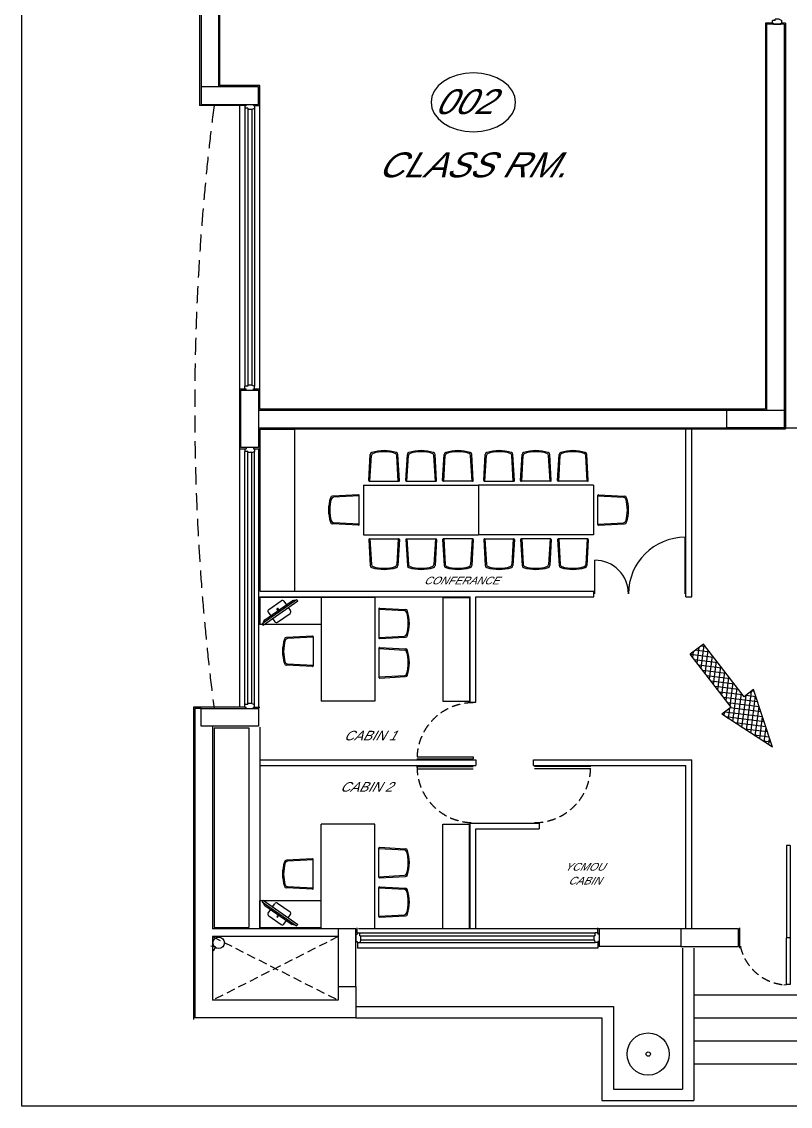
# Model space of a CAD drawing. Extents: x 681461 to 804584, y -183990 to -115925.
# Drawn here: x 681461 to 691483, y -183990 to -169848 of the extents above; entities that cross this region are included whole.
import ezdxf
from ezdxf.enums import TextEntityAlignment as Align

# ---------------------------------------------------------------- set-up
doc = ezdxf.new("R2010")
doc.units = 0
doc.header["$LTSCALE"] = 900
doc.linetypes.add('HIDDEN', pattern=[0.375, 0.25, -0.125])
doc.linetypes.add('HIDDEN2', pattern=[0.1875, 0.125, -0.0625])
doc.layers.get('0').update_dxf_attribs({"color": 1, "linetype": 'CONTINUOUS'})
for name, color, linetype in [('1', 7, 'CONTINUOUS'), ('2', 7, 'CONTINUOUS'), ('COL', 6, 'CONTINUOUS'), ('DIM', 5, 'CONTINUOUS'), ('DOOR', 163, 'CONTINUOUS'), ('PLA', 9, 'CONTINUOUS'), ('TEXT', 2, 'CONTINUOUS'), ('WALL', 1, 'CONTINUOUS'), ('WIN', 4, 'CONTINUOUS')]:
    doc.layers.add(name, color=color, linetype=linetype)
doc.styles.add('ROMANS', font='arial.ttf')

# ---------------------------------------------------------------- blocks, each defined once
blk = doc.blocks.new('REDFRAME')
at = {"layer": '1', "linetype": 'BYBLOCK'}
for p, q in [((-95, 0), (-95, -15)), ((-95, 0), (0, 0)), ((0, 0), (0, -15)), ((-110, -15), (-110, -50)), ((-110, -15), (-95, -15)), ((-110, -15), (-110, -50)), ((-72, -50), (-110, -50)), ((-72, -50), (-72, -65)), ((-22, -65), (-72, -65)), ((-22, -65), (15, -50)), ((0, -15), (15, -15)), ((15, -15), (15, -50))]:
    blk.add_line(p, q, dxfattribs=at)
blk = doc.blocks.new('*X75')
at = {"layer": 'DOOR', "color": 3, "linetype": 'CONTINUOUS'}
for p, q in [((690430, -178067), (690245, -178044)), ((690267, -178209), (690293, -178007)), ((690376, -177997), (690315, -177989)), ((690321, -178279), (690360, -177976)), ((690375, -178349), (690414, -178046)), ((690484, -178137), (690181, -178098)), ((690213, -178139), (690223, -178061)), ((690538, -178207), (690235, -178168)), ((690429, -178419), (690468, -178116)), ((690483, -178489), (690522, -178186)), ((690592, -178277), (690289, -178238)), ((690646, -178347), (690343, -178308)), ((690537, -178559), (690576, -178256)), ((690591, -178629), (690630, -178326)), ((690700, -178417), (690397, -178378)), ((690754, -178487), (690451, -178448)), ((690645, -178699), (690684, -178396)), ((690699, -178769), (690738, -178466)), ((690808, -178557), (690505, -178518)), ((690862, -178627), (690559, -178588)), ((690736, -178974), (690792, -178536)), ((690794, -179012), (690846, -178606)), ((690911, -179087), (690976, -178580)), ((691013, -178583), (690978, -178578)), ((691057, -178715), (690613, -178658)), ((691078, -178780), (690668, -178728)), ((690852, -179049), (690906, -178634)), ((691035, -178649), (690908, -178632)), ((690969, -179125), (691031, -178638)), ((690620, -178899), (690626, -178850)), ((691122, -178912), (690628, -178849)), ((690678, -178937), (690696, -178796)), ((691100, -178846), (690698, -178795)), ((691027, -179162), (691077, -178775)), ((691143, -178978), (690642, -178913)), ((691165, -179043), (690764, -178992)), ((691085, -179200), (691122, -178913)), ((691187, -179109), (690885, -179071)), ((691209, -179175), (691007, -179149)), ((691143, -179237), (691167, -179050)), ((691230, -179241), (691129, -179228)), ((691202, -179275), (691213, -179188)), ((691252, -179307), (691250, -179306))]:
    blk.add_line(p, q, dxfattribs=at)

msp = doc.modelspace()

# ---------------------------------------------------------------- linework, layer by layer
at = {"color": 1, "linetype": 'CONTINUOUS'}
for p, q in [((684567.966, -175159.847), (684567.966, -177270.135)), ((685017.966, -175159.847), (685017.966, -177270.135)), ((685987.263, -175829.453), (686006.432, -175492.479)), ((686386.061, -175829.453), (686366.892, -175492.479)), ((686470.787, -175829.453), (686489.956, -175492.479)), ((686869.584, -175829.453), (686850.416, -175492.479)), ((686949.871, -175829.453), (686969.04, -175492.479)), ((687348.669, -175829.453), (687329.5, -175492.479)), ((687487.263, -175829.453), (687506.432, -175492.479)), ((687886.061, -175829.453), (687866.892, -175492.479)), ((687966.348, -175829.453), (687985.516, -175492.479)), ((688365.145, -175829.453), (688345.976, -175492.479)), ((688449.871, -175829.453), (688469.04, -175492.479)), ((688848.669, -175829.453), (688829.5, -175492.479)), ((686001.686, -175840.021), (686020.821, -175503.642)), ((686371.638, -175840.021), (686352.503, -175503.642)), ((686485.21, -175840.021), (686504.345, -175503.642)), ((686855.161, -175840.021), (686836.026, -175503.642)), ((686964.294, -175840.021), (686983.429, -175503.642)), ((687334.246, -175840.021), (687315.111, -175503.642)), ((687501.686, -175840.021), (687520.821, -175503.642)), ((687871.638, -175840.021), (687852.503, -175503.642)), ((687980.771, -175840.021), (687999.906, -175503.642)), ((688350.722, -175840.021), (688331.587, -175503.642)), ((688464.294, -175840.021), (688483.429, -175503.642)), ((688834.246, -175840.021), (688815.111, -175503.642)), ((685917.966, -175889.991), (687417.966, -175889.991)), ((685917.966, -175889.991), (685917.966, -176539.991)), ((685997.247, -175840.021), (686371.638, -175840.021)), ((686480.771, -175840.021), (686855.161, -175840.021)), ((687338.685, -175840.021), (686964.294, -175840.021)), ((687417.966, -175889.991), (687417.966, -176539.991)), ((688917.966, -175889.991), (687417.966, -175889.991)), ((687417.966, -175889.991), (687417.966, -176539.991)), ((687497.247, -175840.021), (687871.638, -175840.021)), ((688355.161, -175840.021), (687980.771, -175840.021)), ((688838.685, -175840.021), (688464.294, -175840.021)), ((688917.966, -175889.991), (688917.966, -176539.991)), ((685851.445, -176015.592), (685514.471, -176034.761)), ((685862.013, -176030.015), (685525.634, -176049.15)), ((685862.013, -176404.406), (685862.013, -176025.576)), ((688973.919, -176404.406), (688973.919, -176025.576)), ((688973.919, -176030.015), (689310.298, -176049.15)), ((688984.487, -176015.592), (689321.461, -176034.761)), ((685851.445, -176414.39), (685514.471, -176395.221)), ((685862.013, -176399.967), (685525.634, -176380.832)), ((688973.919, -176399.967), (689310.298, -176380.832)), ((688984.487, -176414.39), (689321.461, -176395.221)), ((685917.966, -176539.991), (687417.966, -176539.991)), ((685987.263, -176600.529), (686006.432, -176937.503)), ((685997.247, -176589.961), (686371.638, -176589.961)), ((686001.686, -176589.961), (686020.821, -176926.34)), ((686371.638, -176589.961), (686352.503, -176926.34)), ((686386.061, -176600.529), (686366.892, -176937.503)), ((686470.787, -176600.529), (686489.956, -176937.503)), ((686480.771, -176589.961), (686855.161, -176589.961)), ((686485.21, -176589.961), (686504.345, -176926.34)), ((686855.161, -176589.961), (686836.026, -176926.34)), ((686869.584, -176600.529), (686850.416, -176937.503)), ((686949.871, -176600.529), (686969.04, -176937.503)), ((687338.685, -176589.961), (686964.294, -176589.961)), ((686964.294, -176589.961), (686983.429, -176926.34)), ((687334.246, -176589.961), (687315.111, -176926.34)), ((687348.669, -176600.529), (687329.5, -176937.503)), ((688917.966, -176539.991), (687417.966, -176539.991)), ((687487.263, -176600.529), (687506.432, -176937.503)), ((687497.247, -176589.961), (687871.638, -176589.961)), ((687501.686, -176589.961), (687520.821, -176926.34)), ((687871.638, -176589.961), (687852.503, -176926.34)), ((687886.061, -176600.529), (687866.892, -176937.503)), ((687966.348, -176600.529), (687985.516, -176937.503)), ((688355.161, -176589.961), (687980.771, -176589.961)), ((687980.771, -176589.961), (687999.906, -176926.34)), ((688350.722, -176589.961), (688331.587, -176926.34)), ((688365.145, -176600.529), (688345.976, -176937.503)), ((688449.871, -176600.529), (688469.04, -176937.503)), ((688838.685, -176589.961), (688464.294, -176589.961)), ((688464.294, -176589.961), (688483.429, -176926.34)), ((688834.246, -176589.961), (688815.111, -176926.34)), ((688848.669, -176600.529), (688829.5, -176937.503)), ((685364.49, -177357.498), (684565.49, -177357.498)), ((684565.49, -177357.498), (684565.49, -177707.498)), ((685364.49, -177357.498), (685364.49, -178707.498)), ((686064.49, -177357.498), (685364.49, -177357.498)), ((686064.49, -177357.498), (686064.49, -178707.498)), ((686951.675, -177357.498), (686951.675, -178707.498)), ((686951.675, -177357.498), (687301.675, -177357.498)), ((687301.675, -177357.498), (687301.675, -178707.498)), ((686117.035, -177503.218), (686117.035, -177882.048)), ((686117.035, -177507.657), (686453.414, -177526.792)), ((686127.603, -177493.234), (686464.577, -177512.403)), ((685364.49, -177707.498), (684565.49, -177707.498)), ((685251.376, -177858.293), (684914.402, -177877.462)), ((685261.944, -177872.716), (684925.565, -177891.851)), ((685261.944, -177868.276), (685261.944, -178247.106)), ((686117.035, -177877.608), (686453.414, -177858.473)), ((686127.603, -177892.032), (686464.577, -177872.863)), ((686117.035, -178017.482), (686117.035, -178396.312)), ((686117.035, -178021.921), (686453.414, -178041.056)), ((686127.603, -178007.498), (686464.577, -178026.667)), ((685251.376, -178257.09), (684914.402, -178237.921)), ((685261.944, -178242.667), (684925.565, -178223.532)), ((686117.035, -178391.873), (686453.414, -178372.738)), ((686127.603, -178406.296), (686464.577, -178387.127)), ((686064.49, -178707.498), (685364.49, -178707.498)), ((686951.675, -178707.498), (687301.675, -178707.498)), ((685364.49, -181661.489), (685364.49, -180311.489)), ((686064.49, -180311.489), (685364.49, -180311.489)), ((686064.49, -181661.489), (686064.49, -180311.489)), ((686951.675, -181661.489), (686951.675, -180311.489)), ((686951.675, -180311.489), (687301.675, -180311.489)), ((687301.675, -181661.489), (687301.675, -180311.489)), ((686117.035, -181001.505), (686117.035, -180622.675)), ((686117.035, -180627.114), (686453.414, -180646.249)), ((686127.603, -180612.691), (686464.577, -180631.86)), ((685251.376, -180761.896), (684914.402, -180781.065)), ((685261.944, -180776.32), (684925.565, -180795.455)), ((685261.944, -181150.71), (685261.944, -180771.88)), ((686117.035, -180997.065), (686453.414, -180977.93)), ((686127.603, -181011.488), (686464.577, -180992.32)), ((685251.376, -181160.694), (684914.402, -181141.525)), ((685261.944, -181146.271), (684925.565, -181127.136)), ((686117.035, -181515.769), (686117.035, -181136.939)), ((686117.035, -181141.378), (686453.414, -181160.513)), ((686127.603, -181126.955), (686464.577, -181146.124)), ((685364.49, -181311.489), (684565.49, -181311.489)), ((684565.49, -181661.489), (684565.49, -181311.489)), ((686117.035, -181511.33), (686453.414, -181492.195)), ((686127.603, -181525.753), (686464.577, -181506.584)), ((685364.49, -181661.489), (684565.49, -181661.489))]:
    msp.add_line(p, q, dxfattribs=at)
for centre, radius, start, end in [((686036.384, -175494.183), 30, 108.267756, 176.7442165), ((686017.178, -175479.659), 10, 109.838011, 176.7442165), ((686050.773, -175505.346), 30, 107.0136264, 176.7442165), ((686186.662, -175949.442), 509.421, 71.732244, 108.267756), ((686186.662, -175949.442), 494.421, 72.9863736, 107.0136264), ((686322.551, -175505.346), 30, 3.2557835, 72.9863736), ((686336.94, -175494.183), 30, 3.2557835, 71.732244), ((686519.907, -175494.183), 30, 108.267756, 176.7442165), ((686500.701, -175479.659), 10, 109.838011, 176.7442165), ((686534.296, -175505.346), 30, 107.0136264, 176.7442165), ((686670.186, -175949.442), 509.421, 71.732244, 108.267756), ((686670.186, -175949.442), 494.421, 72.9863736, 107.0136264), ((686806.075, -175505.346), 30, 3.2557835, 72.9863736), ((686820.464, -175494.183), 30, 3.2557835, 71.732244), ((686998.991, -175494.183), 30, 108.267756, 176.7442165), ((687013.381, -175505.346), 30, 107.0136264, 176.7442165), ((687149.27, -175949.442), 509.421, 71.732244, 108.267756), ((687149.27, -175949.442), 494.421, 72.9863736, 107.0136264), ((687285.159, -175505.346), 30, 3.2557835, 72.9863736), ((687299.548, -175494.183), 30, 3.2557835, 71.732244), ((687318.754, -175479.659), 10, 3.2557835, 70.161989), ((687536.384, -175494.183), 30, 108.267756, 176.7442165), ((687517.178, -175479.659), 10, 109.838011, 176.7442165), ((687550.773, -175505.346), 30, 107.0136264, 176.7442165), ((687686.662, -175949.442), 509.421, 71.732244, 108.267756), ((687686.662, -175949.442), 494.421, 72.9863736, 107.0136264), ((687822.551, -175505.346), 30, 3.2557835, 72.9863736), ((687836.94, -175494.183), 30, 3.2557835, 71.732244), ((688015.468, -175494.183), 30, 108.267756, 176.7442165), ((688029.857, -175505.346), 30, 107.0136264, 176.7442165), ((688165.746, -175949.442), 509.421, 71.732244, 108.267756), ((688165.746, -175949.442), 494.421, 72.9863736, 107.0136264), ((688301.636, -175505.346), 30, 3.2557835, 72.9863736), ((688316.025, -175494.183), 30, 3.2557835, 71.732244), ((688335.231, -175479.659), 10, 3.2557835, 70.161989), ((688498.991, -175494.183), 30, 108.267756, 176.7442165), ((688513.381, -175505.346), 30, 107.0136264, 176.7442165), ((688649.27, -175949.442), 509.421, 71.732244, 108.267756), ((688649.27, -175949.442), 494.421, 72.9863736, 107.0136264), ((688785.159, -175505.346), 30, 3.2557835, 72.9863736), ((688799.548, -175494.183), 30, 3.2557835, 71.732244), ((688818.754, -175479.659), 10, 3.2557835, 70.161989), ((685997.247, -175830.021), 10, 176.7442165, 270), ((686376.077, -175830.021), 10, 270, 3.2557835), ((686480.771, -175830.021), 10, 176.7442165, 270), ((686859.601, -175830.021), 10, 270, 3.2557835), ((686959.855, -175830.021), 10, 176.7442165, 270), ((687338.685, -175830.021), 10, 270, 3.2557835), ((687497.247, -175830.021), 10, 176.7442165, 270), ((687876.077, -175830.021), 10, 270, 3.2557835), ((687976.331, -175830.021), 10, 176.7442165, 270), ((688355.161, -175830.021), 10, 270, 3.2557835), ((688459.855, -175830.021), 10, 176.7442165, 270), ((688838.685, -175830.021), 10, 270, 3.2557835), ((685971.434, -176214.991), 509.421, 161.732244, 198.267756), ((685516.175, -176064.713), 30, 93.2557835, 161.732244), ((685527.338, -176079.102), 30, 93.2557835, 162.9863736), ((685852.013, -176025.576), 10, 0, 93.2557835), ((688983.919, -176025.576), 10, 86.7442165, 180), ((689308.594, -176079.102), 30, 17.0136264, 86.7442165), ((689319.757, -176064.713), 30, 18.267756, 86.7442165), ((688864.498, -176214.991), 509.421, 341.732244, 18.267756), ((685971.434, -176214.991), 494.421, 162.9863736, 197.0136264), ((688864.498, -176214.991), 494.421, 342.9863736, 17.0136264), ((685516.175, -176365.269), 30, 198.267756, 266.7442165), ((685501.651, -176384.476), 10, 199.838011, 266.7442165), ((685527.338, -176350.88), 30, 197.0136264, 266.7442165), ((685852.013, -176404.406), 10, 266.7442165, 0), ((688983.919, -176404.406), 10, 180, 273.2557835), ((689308.594, -176350.88), 30, 273.2557835, 342.9863736), ((689319.757, -176365.269), 30, 273.2557835, 341.732244), ((689334.281, -176384.476), 10, 273.2557835, 340.161989), ((685997.247, -176599.961), 10, 90, 183.2557835), ((686376.077, -176599.961), 10, 356.7442165, 90), ((686480.771, -176599.961), 10, 90, 183.2557835), ((686859.601, -176599.961), 10, 356.7442165, 90), ((686959.855, -176599.961), 10, 90, 183.2557835), ((687338.685, -176599.961), 10, 356.7442165, 90), ((687497.247, -176599.961), 10, 90, 183.2557835), ((687876.077, -176599.961), 10, 356.7442165, 90), ((687976.331, -176599.961), 10, 90, 183.2557835), ((688355.161, -176599.961), 10, 356.7442165, 90), ((688459.855, -176599.961), 10, 90, 183.2557835), ((688838.685, -176599.961), 10, 356.7442165, 90), ((686036.384, -176935.799), 30, 183.2557835, 251.732244), ((686017.178, -176950.323), 10, 183.2557835, 250.161989), ((686050.773, -176924.636), 30, 183.2557835, 252.9863736), ((686186.662, -176480.54), 509.421, 251.732244, 288.267756), ((686186.662, -176480.54), 494.421, 252.9863736, 287.0136264), ((686322.551, -176924.636), 30, 287.0136264, 356.7442165), ((686336.94, -176935.799), 30, 288.267756, 356.7442165), ((686519.907, -176935.799), 30, 183.2557835, 251.732244), ((686500.701, -176950.323), 10, 183.2557835, 250.161989), ((686534.296, -176924.636), 30, 183.2557835, 252.9863736), ((686670.186, -176480.54), 509.421, 251.732244, 288.267756), ((686670.186, -176480.54), 494.421, 252.9863736, 287.0136264), ((686806.075, -176924.636), 30, 287.0136264, 356.7442165), ((686820.464, -176935.799), 30, 288.267756, 356.7442165), ((686998.991, -176935.799), 30, 183.2557835, 251.732244), ((687013.381, -176924.636), 30, 183.2557835, 252.9863736), ((687149.27, -176480.54), 509.421, 251.732244, 288.267756), ((687149.27, -176480.54), 494.421, 252.9863736, 287.0136264), ((687285.159, -176924.636), 30, 287.0136264, 356.7442165), ((687299.548, -176935.799), 30, 288.267756, 356.7442165), ((687318.754, -176950.323), 10, 289.838011, 356.7442165), ((687536.384, -176935.799), 30, 183.2557835, 251.732244), ((687517.178, -176950.323), 10, 183.2557835, 250.161989), ((687550.773, -176924.636), 30, 183.2557835, 252.9863736), ((687686.662, -176480.54), 509.421, 251.732244, 288.267756), ((687686.662, -176480.54), 494.421, 252.9863736, 287.0136264), ((687822.551, -176924.636), 30, 287.0136264, 356.7442165), ((687836.94, -176935.799), 30, 288.267756, 356.7442165), ((688015.468, -176935.799), 30, 183.2557835, 251.732244), ((688029.857, -176924.636), 30, 183.2557835, 252.9863736), ((688165.746, -176480.54), 509.421, 251.732244, 288.267756), ((688165.746, -176480.54), 494.421, 252.9863736, 287.0136264), ((688301.636, -176924.636), 30, 287.0136264, 356.7442165), ((688316.025, -176935.799), 30, 288.267756, 356.7442165), ((688335.231, -176950.323), 10, 289.838011, 356.7442165), ((688498.991, -176935.799), 30, 183.2557835, 251.732244), ((688513.381, -176924.636), 30, 183.2557835, 252.9863736), ((688649.27, -176480.54), 509.421, 251.732244, 288.267756), ((688649.27, -176480.54), 494.421, 252.9863736, 287.0136264), ((688785.159, -176924.636), 30, 287.0136264, 356.7442165), ((688799.548, -176935.799), 30, 288.267756, 356.7442165), ((688818.754, -176950.323), 10, 289.838011, 356.7442165), ((686127.035, -177503.218), 10, 86.7442165, 180), ((686451.71, -177556.744), 30, 17.0136264, 86.7442165), ((686462.874, -177542.354), 30, 18.267756, 86.7442165), ((686477.398, -177523.148), 10, 19.838011, 86.7442165), ((686007.614, -177692.633), 494.421, 342.9863736, 17.0136264), ((686007.614, -177692.633), 509.421, 341.732244, 18.267756), ((685371.365, -178057.691), 509.421, 161.732244, 198.267756), ((684916.106, -177907.413), 30, 93.2557835, 161.732244), ((684901.582, -177888.207), 10, 93.2557835, 160.161989), ((684927.269, -177921.802), 30, 93.2557835, 162.9863736), ((685251.944, -177868.276), 10, 0, 93.2557835), ((686127.035, -177882.048), 10, 180, 273.2557835), ((686451.71, -177828.522), 30, 273.2557835, 342.9863736), ((686462.874, -177842.911), 30, 273.2557835, 341.732244), ((685371.365, -178057.691), 494.421, 162.9863736, 197.0136264), ((686127.035, -178017.482), 10, 86.7442165, 180), ((686451.71, -178071.008), 30, 17.0136264, 86.7442165), ((686462.874, -178056.619), 30, 18.267756, 86.7442165), ((686477.398, -178037.413), 10, 19.838011, 86.7442165), ((686007.614, -178206.897), 509.421, 341.732244, 18.267756), ((686007.614, -178206.897), 494.421, 342.9863736, 17.0136264), ((684916.106, -178207.97), 30, 198.267756, 266.7442165), ((684927.269, -178193.581), 30, 197.0136264, 266.7442165), ((685251.944, -178247.106), 10, 266.7442165, 0), ((686127.035, -178396.312), 10, 180, 273.2557835), ((686451.71, -178342.786), 30, 273.2557835, 342.9863736), ((686462.874, -178357.175), 30, 273.2557835, 341.732244), ((686127.035, -180622.675), 10, 86.7442165, 180), ((686451.71, -180676.2), 30, 17.0136264, 86.7442165), ((686462.874, -180661.811), 30, 18.267756, 86.7442165), ((686007.614, -180812.09), 494.421, 342.9863736, 17.0136264), ((686007.614, -180812.09), 509.421, 341.732244, 18.267756), ((685371.365, -180961.295), 509.421, 161.732244, 198.267756), ((685371.365, -180961.295), 494.421, 162.9863736, 197.0136264), ((684916.106, -180811.017), 30, 93.2557835, 161.732244), ((684927.269, -180825.406), 30, 93.2557835, 162.9863736), ((685251.944, -180771.88), 10, 0, 93.2557835), ((686127.035, -181001.505), 10, 180, 273.2557835), ((686451.71, -180947.979), 30, 273.2557835, 342.9863736), ((686462.874, -180962.368), 30, 273.2557835, 341.732244), ((686477.398, -180981.574), 10, 273.2557835, 340.161989), ((684916.106, -181111.574), 30, 198.267756, 266.7442165), ((684901.582, -181130.78), 10, 199.838011, 266.7442165), ((684927.269, -181097.184), 30, 197.0136264, 266.7442165), ((685251.944, -181150.71), 10, 266.7442165, 0), ((686127.035, -181136.939), 10, 86.7442165, 180), ((686462.874, -181176.076), 30, 18.267756, 86.7442165), ((686451.71, -181190.465), 30, 17.0136264, 86.7442165), ((686007.614, -181326.354), 494.421, 342.9863736, 17.0136264), ((686007.614, -181326.354), 509.421, 341.732244, 18.267756), ((686127.035, -181515.769), 10, 180, 273.2557835), ((686451.71, -181462.243), 30, 273.2557835, 342.9863736), ((686462.874, -181476.632), 30, 273.2557835, 341.732244), ((686477.398, -181495.838), 10, 273.2557835, 340.161989)]:
    msp.add_arc(centre, radius, start, end, dxfattribs=at)
at = {"layer": '2', "color": 30, "linetype": 'CONTINUOUS'}
for p, q in [((684595.131, -177695.402), (685046.376, -177380.952)), ((684609.301, -177715.735), (685060.545, -177401.286)), ((684632.345, -177646.8), (684987.895, -177399.035)), ((684681.536, -177513.305), (684845.625, -177398.96)), ((684880.43, -177405.178), (684912.676, -177451.452)), ((685017.136, -177389.994), (684987.895, -177399.035)), ((685017.136, -177389.994), (685022.452, -177397.623)), ((685060.545, -177401.286), (685046.376, -177380.952)), ((684675.319, -177548.109), (684707.565, -177594.383)), ((684718.198, -177609.643), (684820.754, -177538.177)), ((684820.754, -177538.177), (684790.383, -177494.595)), ((684795.882, -177677.394), (684959.971, -177563.049)), ((684937.479, -177487.045), (684966.189, -177528.244)), ((684609.301, -177715.735), (684595.131, -177695.402)), ((684613.738, -177671.101), (684632.345, -177646.8)), ((684613.738, -177671.101), (684619.055, -177678.73)), ((684732.367, -177629.976), (684761.077, -177671.176)), ((684609.301, -181303.252), (684595.131, -181323.585)), ((684595.131, -181323.585), (685046.376, -181638.035)), ((684609.301, -181303.252), (685060.545, -181617.701)), ((684613.738, -181347.886), (684619.055, -181340.256)), ((684613.738, -181347.886), (684632.345, -181372.187)), ((684632.345, -181372.187), (684987.895, -181619.952)), ((684675.319, -181470.877), (684707.565, -181424.603)), ((684718.198, -181409.344), (684820.754, -181480.81)), ((684732.367, -181389.01), (684761.077, -181347.811)), ((684795.882, -181341.593), (684959.971, -181455.938)), ((684681.536, -181505.682), (684845.625, -181620.027)), ((684820.754, -181480.81), (684790.383, -181524.392)), ((684880.43, -181613.809), (684912.676, -181567.535)), ((684937.479, -181531.942), (684966.189, -181490.742)), ((685017.136, -181628.993), (684987.895, -181619.952)), ((685017.136, -181628.993), (685022.452, -181621.363)), ((685060.545, -181617.701), (685046.376, -181638.035))]:
    msp.add_line(p, q, dxfattribs=at)
for points in [[(684789.003, -177501.464), (684797.221, -177495.738), (684814.186, -177520.084), (684805.969, -177525.81)], [(684789.003, -181517.523), (684797.221, -181523.249), (684814.186, -181498.903), (684805.969, -181493.177)]]:
    msp.add_lwpolyline(points, close=True, dxfattribs=at)
for centre, start, end in [((684859.919, -177419.471), 34.8706824, 124.8706824), ((684695.83, -177533.816), 124.8706824, 214.8706824), ((684945.677, -177542.538), 304.8706824, 34.8706824), ((684781.589, -177656.883), 214.8706824, 304.8706824), ((684781.589, -181362.104), 55.1293176, 145.1293176), ((684695.83, -181485.171), 145.1293176, 235.1293176), ((684945.677, -181476.449), 325.1293176, 55.1293176), ((684859.919, -181599.516), 235.1293176, 325.1293176)]:
    msp.add_arc(centre, 25, start, end, dxfattribs=at)
at = {"layer": 'COL'}
for points in [[(683799.489, -170926.993), (684549.489, -170926.993), (684549.489, -170696.993), (683799.489, -170696.993)], [(685819.49, -182426.993), (685819.49, -181676.993), (685589.49, -181676.993), (685589.49, -182426.993)], [(690056.01, -181676.993), (690056.01, -181906.993), (690806.01, -181906.993), (690806.01, -181676.993)]]:
    msp.add_lwpolyline(points, close=True, dxfattribs=at)
at = {"layer": 'COL', "color": 6}
for points in [[(684319.49, -174651.993), (684549.49, -174651.993), (684549.49, -175401.993), (684319.49, -175401.993)], [(690654.49, -174911.994), (691404.49, -174911.994), (691404.49, -175141.994), (690654.49, -175141.994)]]:
    msp.add_lwpolyline(points, close=True, dxfattribs=at)
at = {"layer": 'COL'}
msp.add_circle((689629.258, -183308.777), 275, dxfattribs=at)
at = {"layer": 'DIM'}
msp.add_line((689629.258, -183583.777), (689626.01, -183583.777), dxfattribs=at)
for centre, radius in [((684029.084, -181857.843), 75), ((689630.936, -183309.042), 28.125)]:
    msp.add_circle(centre, radius, dxfattribs=at)
at = {"layer": 'DOOR', "color": 7}
for p, q in [((683799.49, -168376.774), (683799.49, -170696.993)), ((684029.489, -170696.993), (684029.489, -168376.774)), ((691174.49, -169880.437), (691174.49, -174911.994)), ((691404.49, -169880.437), (691404.49, -174911.994)), ((684549.49, -174911.993), (690654.49, -174911.993)), ((684549.49, -175141.993), (690654.49, -175141.993)), ((683719.49, -178801.993), (683719.49, -182836.993)), ((683949.49, -179031.993), (683949.49, -181676.993)), ((685589.49, -181676.993), (683949.49, -181676.993)), ((688989.49, -181676.993), (688989.49, -181906.993)), ((690056.01, -181676.993), (688989.49, -181676.993)), ((683949.49, -181776.993), (683949.49, -182606.993)), ((685589.49, -181776.993), (683949.49, -181776.993)), ((690056.01, -181906.993), (688989.49, -181906.993)), ((685589.49, -182426.993), (685589.49, -182606.993)), ((685819.49, -182426.993), (685819.49, -182836.993)), ((685589.49, -182606.993), (683949.49, -182606.993)), ((685819.49, -182836.993), (683719.49, -182836.993))]:
    msp.add_line(p, q, dxfattribs=at)
at = {"layer": 'DOOR', "color": 30, "linetype": 'BYBLOCK'}
for p, q in [((684567.966, -175159.847), (685017.966, -175159.847)), ((690112.913, -177309.493), (690112.913, -176569.729)), ((688933.385, -177309.493), (688933.385, -176869.729)), ((684564.49, -179046.993), (684564.49, -181676.993)), ((684564.49, -179046.993), (684564.49, -181676.993)), ((687384.775, -179471.993), (687384.775, -179546.993)), ((690198.149, -179546.993), (690198.149, -179471.993))]:
    msp.add_line(p, q, dxfattribs=at)
at = {"layer": 'DOOR', "color": 150, "linetype": 'BYBLOCK'}
for p, q in [((690123.149, -177346.993), (690123.149, -175156.993)), ((690198.149, -177346.993), (690198.149, -175156.993)), ((684564.49, -177271.993), (687384.775, -177271.993)), ((687384.775, -177271.993), (688923.149, -177271.993)), ((688923.149, -177346.993), (688923.149, -177271.993)), ((684564.49, -177346.993), (687309.775, -177346.993)), ((687309.775, -178721.993), (687309.775, -177346.993)), ((687384.775, -178721.993), (687384.775, -177346.993)), ((687384.775, -177346.993), (688923.149, -177346.993)), ((690123.149, -177346.993), (690198.149, -177346.993)), ((684564.49, -179471.993), (687384.775, -179471.993)), ((684564.49, -179546.993), (687384.775, -179546.993)), ((688134.775, -179471.993), (690198.149, -179471.993)), ((688134.775, -179546.993), (690123.149, -179546.993)), ((690123.149, -181676.993), (690123.149, -179546.993)), ((690198.149, -181676.993), (690198.149, -179471.993)), ((687309.775, -181661.993), (687309.775, -180296.993)), ((687381.319, -180296.993), (688209.775, -180296.993)), ((688209.775, -180296.993), (688209.775, -180371.993)), ((687384.775, -181661.993), (687384.775, -180371.993)), ((687384.775, -180371.993), (688209.775, -180371.993))]:
    msp.add_line(p, q, dxfattribs=at)
at = {"layer": 'DOOR', "color": 3, "linetype": 'BYBLOCK'}
for p, q in [((691404.49, -175141.994), (693844.49, -175141.994)), ((690349.45, -177962.953), (690178.55, -178095.047)), ((690882.11, -178652.093), (690349.45, -177962.953)), ((690711.21, -178784.188), (690178.55, -178095.047)), ((691004.747, -178557.303), (690882.11, -178652.093)), ((691252.264, -179307.589), (691004.747, -178557.303)), ((690711.21, -178784.188), (690588.573, -178878.978)), ((691252.264, -179307.589), (690588.573, -178878.978))]:
    msp.add_line(p, q, dxfattribs=at)
at = {"layer": 'DOOR', "color": 1}
for p, q in [((687309.775, -178721.993), (687384.775, -178721.993)), ((683970.938, -179054.067), (683970.938, -181659.334)), ((683970.938, -179054.067), (684420.938, -179054.067)), ((684420.938, -179054.067), (684420.938, -181659.334)), ((684420.938, -179054.067), (684420.938, -181659.334)), ((688134.775, -179546.993), (688134.775, -179471.993)), ((687309.775, -180296.993), (687384.775, -180296.993)), ((683970.938, -181659.334), (684420.938, -181659.334))]:
    msp.add_line(p, q, dxfattribs=at)
at = {"layer": 'DOOR'}
for p, q in [((686615.532, -179459.662), (687347.275, -179459.662)), ((686616.083, -179431.254), (687347.275, -179431.254)), ((687347.275, -179431.254), (687347.275, -179459.662)), ((686615.532, -179559.325), (687347.275, -179559.325)), ((686616.083, -179587.733), (687347.275, -179587.733)), ((688880.665, -179559.325), (688148.922, -179559.325)), ((688880.113, -179587.733), (688148.922, -179587.733)), ((691483.463, -180587.968), (691433.463, -180587.968)), ((691433.463, -180587.968), (691433.463, -181794.493)), ((691483.463, -180587.968), (691483.463, -182402.577)), ((691433.408, -182402.579), (691433.463, -181794.491)), ((691483.463, -181794.493), (691433.463, -181794.493)), ((691483.463, -182402.577), (691433.408, -182402.583))]:
    msp.add_line(p, q, dxfattribs=at)
at = {"layer": 'DOOR', "color": 222, "linetype": 'BYBLOCK'}
msp.add_lwpolyline([(681460.991, -120785.896), (703227.991, -120785.896), (703227.991, -183989.95), (681460.991, -183989.95)], close=True, dxfattribs=at)
at = {"layer": 'DOOR', "color": 4, "linetype": 'BYBLOCK'}
msp.add_lwpolyline([(686799.327, -170899), (686809.914, -170973.915), (686841.269, -171045.95), (686892.187, -171112.339), (686960.711, -171170.529), (687044.208, -171218.284), (687139.469, -171253.77), (687242.832, -171275.622), (687350.327, -171283), (687457.822, -171275.622), (687561.186, -171253.77), (687656.446, -171218.284), (687739.943, -171170.529), (687808.467, -171112.339), (687859.385, -171045.95), (687890.74, -170973.915), (687901.327, -170899), (687890.74, -170824.085), (687859.385, -170752.05), (687808.467, -170685.661), (687739.943, -170627.471), (687656.446, -170579.716), (687561.186, -170544.23), (687457.822, -170522.378), (687350.327, -170515), (687242.832, -170522.378), (687139.469, -170544.23), (687044.208, -170579.716), (686960.711, -170627.471), (686892.187, -170685.661), (686841.269, -170752.05), (686809.914, -170824.085)], close=True, dxfattribs=at)
at = {"layer": 'DOOR', "linetype": 'HIDDEN2'}
msp.add_lwpolyline([(690818.02, -181736.208, 0.400913941), (691396.998, -182403.917), (691433.408, -182402.583)], format="xyb", dxfattribs=at)
at = {"layer": 'DOOR', "color": 30, "linetype": 'BYBLOCK'}
for centre, radius, start, end in [((690112.913, -177309.493), 739.764, 90, 180), ((688933.385, -177309.493), 439.764, 0, 90)]:
    msp.add_arc(centre, radius, start, end, dxfattribs=at)
at = {"layer": 'DOOR', "linetype": 'HIDDEN2'}
for centre, start, end in [((687347.275, -179459.662), 90, 180), ((687347.275, -179559.325), 180, 270), ((688148.922, -179559.325), 270, 0)]:
    msp.add_arc(centre, 731.743, start, end, dxfattribs=at)
at = {"layer": 'PLA'}
for p, q in [((683779.49, -168126.774), (683779.49, -170941.993)), ((684044.489, -170681.993), (684044.489, -168391.774)), ((691159.49, -169865.437), (691159.49, -174896.993)), ((691249.49, -169865.437), (691159.49, -169865.437)), ((691419.49, -169865.437), (691374.49, -169865.437)), ((691419.49, -169865.437), (691419.49, -175156.993)), ((684564.49, -174896.993), (684564.49, -170681.993)), ((684371.99, -170941.993), (683779.49, -170941.993)), ((684299.49, -170941.993), (684299.49, -174636.993)), ((684496.99, -170941.993), (684564.49, -170941.993)), ((684299.49, -174636.993), (684371.99, -174636.993)), ((684496.99, -174636.993), (684564.49, -174636.993)), ((684299.49, -175416.993), (684299.49, -178786.993)), ((684549.489, -175431.993), (684549.489, -178801.993))]:
    msp.add_line(p, q, dxfattribs=at)
at = {"layer": 'PLA', "color": 8, "linetype": 'BYBLOCK'}
for p, q in [((684299.49, -174636.993), (684299.49, -175416.993)), ((684299.49, -175416.993), (684371.99, -175416.993)), ((684496.99, -175416.993), (684564.489, -175416.993))]:
    msp.add_line(p, q, dxfattribs=at)
at = {"layer": 'PLA', "color": 8}
for p, q in [((684564.49, -174896.993), (691159.49, -174896.993)), ((684564.489, -175156.993), (691419.49, -175156.993)), ((684564.489, -177606.993), (684564.489, -177346.993)), ((684564.489, -181411.993), (684564.489, -181671.993))]:
    msp.add_line(p, q, dxfattribs=at)
at = {"layer": 'PLA', "color": 6}
msp.add_lwpolyline([(683799.489, -178801.993), (684549.489, -178801.993), (684549.489, -179031.993), (683799.489, -179031.993)], close=True, dxfattribs=at)
at = {"layer": 'WALL'}
for p, q in [((691404.49, -169880.437), (691174.49, -169880.437)), ((683799.49, -178801.993), (683719.49, -178801.993))]:
    msp.add_line(p, q, dxfattribs=at)
at = {"layer": 'WALL', "color": 8}
for p, q in [((684564.49, -170681.993), (684044.489, -170681.993)), ((683699.49, -178786.993), (683699.49, -182856.993)), ((684371.99, -178786.993), (683699.49, -178786.993)), ((684496.99, -178786.993), (684564.489, -178786.993)), ((685834.49, -181729.493), (685834.49, -181661.993)), ((688989.49, -181676.993), (685854.632, -181676.993)), ((688974.49, -181729.493), (688974.49, -181661.993)), ((685839.49, -181854.493), (685839.49, -181926.993)), ((688974.348, -181926.993), (685839.49, -181926.993))]:
    msp.add_line(p, q, dxfattribs=at)
at = {"layer": 'WALL', "color": 1, "linetype": 'BYBLOCK'}
for p, q in [((684371.99, -170941.993), (684371.99, -170976.993)), ((684371.99, -170941.993), (684371.99, -170976.993)), ((684371.99, -170941.993), (684386.99, -170941.993)), ((684386.99, -170926.993), (684481.99, -170926.993)), ((684386.99, -170926.993), (684386.99, -170941.993)), ((684481.99, -170926.993), (684481.99, -170941.993)), ((684481.99, -170941.993), (684496.99, -170941.993)), ((684496.99, -170941.993), (684496.99, -170976.993)), ((684409.99, -170976.993), (684371.99, -170976.993)), ((684409.99, -170976.993), (684409.99, -170991.993)), ((684459.99, -170991.993), (684409.99, -170991.993)), ((684459.99, -170991.993), (684496.99, -170976.993)), ((684409.99, -174601.993), (684371.99, -174601.993)), ((684371.99, -174636.993), (684371.99, -174601.993)), ((684371.99, -174636.993), (684371.99, -174601.993)), ((684371.99, -174636.993), (684386.99, -174636.993)), ((684386.99, -174651.993), (684386.99, -174636.993)), ((684386.99, -174651.993), (684481.99, -174651.993)), ((684459.99, -174586.993), (684409.99, -174586.993)), ((684409.99, -174601.993), (684409.99, -174586.993)), ((684459.99, -174586.993), (684496.99, -174601.993)), ((684481.99, -174636.993), (684496.99, -174636.993)), ((684481.99, -174651.993), (684481.99, -174636.993)), ((684496.99, -174636.993), (684496.99, -174601.993)), ((684371.99, -175416.993), (684371.99, -175451.993)), ((684371.99, -175416.993), (684386.99, -175416.993)), ((684371.99, -175416.993), (684371.99, -175451.993)), ((684409.99, -175451.993), (684371.99, -175451.993)), ((684386.99, -175401.993), (684386.99, -175416.993)), ((684409.99, -175451.993), (684409.99, -175466.993)), ((684459.99, -175466.993), (684409.99, -175466.993)), ((684459.99, -175466.993), (684496.99, -175451.993)), ((684481.99, -175401.993), (684481.99, -175416.993)), ((684481.99, -175416.993), (684496.99, -175416.993)), ((684496.99, -175416.993), (684496.99, -175451.993)), ((684409.99, -178751.993), (684371.99, -178751.993)), ((684371.99, -178786.993), (684371.99, -178751.993)), ((684371.99, -178786.993), (684371.99, -178751.993)), ((684409.99, -178751.993), (684409.99, -178736.993)), ((684459.99, -178736.993), (684409.99, -178736.993)), ((684459.99, -178736.993), (684496.99, -178751.993)), ((684496.99, -178786.993), (684496.99, -178751.993)), ((684371.99, -178786.993), (684386.99, -178786.993)), ((684386.99, -178801.993), (684386.99, -178786.993)), ((684386.99, -178801.993), (684481.99, -178801.993)), ((684481.99, -178786.993), (684496.99, -178786.993)), ((684481.99, -178801.993), (684481.99, -178786.993)), ((685819.49, -181744.493), (685819.49, -181839.493)), ((685819.49, -181744.493), (685834.49, -181744.493)), ((685819.49, -181839.493), (685834.49, -181839.493)), ((685834.49, -181729.493), (685869.49, -181729.493)), ((685834.49, -181729.493), (685834.49, -181744.493)), ((685834.49, -181729.493), (685869.49, -181729.493)), ((685834.49, -181839.493), (685834.49, -181854.493)), ((685834.49, -181854.493), (685869.49, -181854.493)), ((685869.49, -181767.493), (685869.49, -181729.493)), ((685869.49, -181767.493), (685884.49, -181767.493)), ((685884.49, -181817.493), (685869.49, -181854.493)), ((685884.49, -181817.493), (685884.49, -181767.493)), ((688924.49, -181817.493), (688924.49, -181767.493)), ((688939.49, -181767.493), (688924.49, -181767.493)), ((688924.49, -181817.493), (688939.49, -181854.493)), ((688974.49, -181729.493), (688939.49, -181729.493)), ((688974.49, -181729.493), (688939.49, -181729.493)), ((688939.49, -181767.493), (688939.49, -181729.493)), ((688974.49, -181854.493), (688939.49, -181854.493)), ((688974.49, -181729.493), (688974.49, -181744.493)), ((688989.49, -181744.493), (688974.49, -181744.493)), ((688974.49, -181839.493), (688974.49, -181854.493)), ((688989.49, -181839.493), (688974.49, -181839.493)), ((688989.49, -181744.493), (688989.49, -181839.493))]:
    msp.add_line(p, q, dxfattribs=at)
at = {"layer": 'WALL', "color": 8, "linetype": 'BYBLOCK'}
for p, q in [((684299.49, -176981.596), (684299.49, -176981.596)), ((690821.01, -181661.993), (690821.01, -181926.993)), ((685869.49, -181729.493), (688939.49, -181729.493)), ((685869.49, -181854.493), (688939.49, -181854.493)), ((685884.49, -181767.493), (688924.49, -181767.493)), ((685884.49, -181817.493), (688924.49, -181817.493)), ((688974.348, -181854.493), (688974.348, -181926.993)), ((690076.01, -181926.774), (690076.01, -183765.251)), ((690226.01, -181926.774), (690226.01, -183915.251)), ((690226.01, -182537.28), (695026.01, -182536.82)), ((685819.49, -182686.993), (689176.01, -182686.993)), ((689176.01, -182686.993), (689176.01, -183765.251)), ((685819.49, -182836.993), (689026.01, -182836.993)), ((689026.01, -182836.993), (689026.01, -183915.251)), ((690226.01, -182837.28), (695026.01, -182836.82)), ((690226.01, -183137.28), (695026.01, -183136.82)), ((690226.01, -183437.28), (695026.01, -183436.82)), ((689176.01, -183765.251), (690076.01, -183765.251)), ((689026.01, -183915.251), (690226.01, -183915.251))]:
    msp.add_line(p, q, dxfattribs=at)
at = {"layer": 'WALL', "color": 9, "linetype": 'HIDDEN2'}
for p, q in [((685589.49, -181776.993), (683949.49, -182606.993)), ((683949.49, -181776.993), (685589.49, -182606.993))]:
    msp.add_line(p, q, dxfattribs=at)
at = {"layer": 'WALL', "color": 9, "linetype": 'BYBLOCK'}
for q in [(683929.253, -181901.413), (683955.609, -181960.83)]:
    msp.add_line((683988.787, -181908.918), q, dxfattribs=at)
at = {"layer": 'WALL', "color": 5, "linetype": 'HIDDEN'}
msp.add_arc((714412.843, -174871.67), 30695.93, 172.6448405, 187.3551595, dxfattribs=at)
at = {"layer": 'WIN', "color": 8, "linetype": 'BYBLOCK'}
for p, q in [((684496.99, -170941.993), (684496.99, -174601.993)), ((684371.99, -170976.993), (684371.99, -174601.993)), ((684409.99, -170991.993), (684409.99, -174601.993)), ((684459.99, -170991.993), (684459.99, -174586.993)), ((684371.99, -178751.993), (684371.99, -175451.993)), ((684409.99, -178736.993), (684409.99, -175466.993)), ((684459.99, -178736.994), (684459.99, -175466.993)), ((684496.99, -178752.963), (684496.99, -175451.993))]:
    msp.add_line(p, q, dxfattribs=at)

# ---------------------------------------------------------------- block references
at = {"layer": 'DOOR', "linetype": 'BYBLOCK', "xscale": -1, "rotation": 180}
msp.add_blockref('REDFRAME', (691359.49, -169880.437), dxfattribs=at)
at = {"layer": 'DOOR', "color": 3, "linetype": 'BYBLOCK'}
msp.add_blockref('*X75', (0, 0), dxfattribs=at)

# ---------------------------------------------------------------- texts
at = {"layer": '1', "color": 5, "linetype": 'CONTINUOUS', "style": 'ROMANS', "oblique": 30}
for s, p in [('CABIN 1', (685660.26, -179219.086)), ('CABIN 2', (685610.836, -179887.71))]:
    msp.add_text(s, height=125, dxfattribs=at).set_placement(p)
at = {"layer": 'TEXT', "color": 4, "style": 'ROMANS', "oblique": 30}
msp.add_text('002', height=325, dxfattribs=at).set_placement((687217.851, -170890.715), align=Align.MIDDLE)
at = {"layer": 'TEXT', "color": 0, "style": 'ROMANS', "oblique": 30}
msp.add_text('CLASS RM.', height=325, dxfattribs=at).set_placement((687322.851, -171714.715), align=Align.MIDDLE)
at = {"layer": 'TEXT', "color": 30, "style": 'ROMANS', "oblique": 30}
for s, p in [('CONFERANCE', (687192.425, -177134.317)), ('YCMOU', (688798.98, -180867.285)), ('CABIN', (688798.98, -181047.944))]:
    msp.add_text(s, height=100, dxfattribs=at).set_placement(p, align=Align.MIDDLE)

doc.saveas('drawing.dxf')
